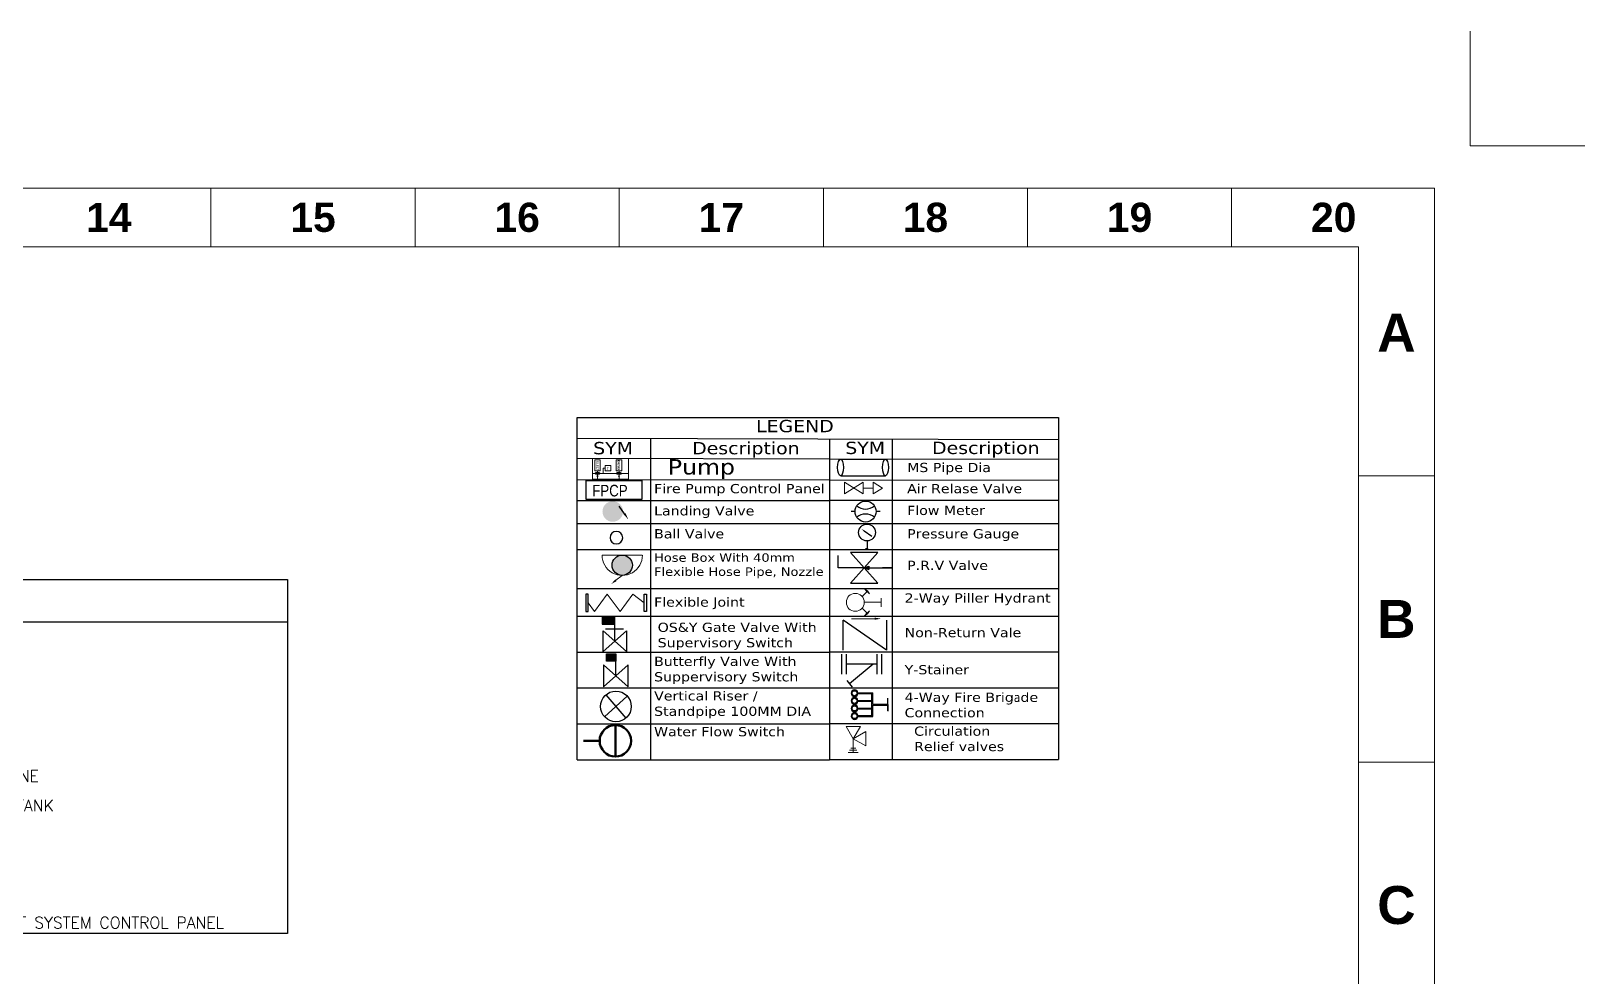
# Model space of a CAD drawing. Header units: inches. Extents: x -98933 to 1585249, y -3352739 to 192771.
# Drawn here: x 54755 to 55931, y 50349 to 51064 of the extents above; entities that cross this region are included whole.
import ezdxf
from ezdxf.enums import TextEntityAlignment as Align

# ---------------------------------------------------------------- set-up
doc = ezdxf.new("R2010")
doc.units = ezdxf.units.IN
doc.header["$MEASUREMENT"] = 0
doc.linetypes.add('CONTINOUS', pattern=[0])
doc.layers.get('0').update_dxf_attribs({"lineweight": 0})
doc.layers.get('Defpoints').update_dxf_attribs({"lineweight": 0})
for name, color, linetype, lineweight in [('52', 7, 'Continuous', 15), ('A-0-TITLE-4G2$0$FIRETX', 4, 'Continuous', 15), ('DIM', 7, 'Continuous', 0), ('DIM 01', 250, 'Continuous', 9), ('FIRE SCH', 8, 'Continuous', 0), ('FPS- Butterfly Valve', 1, 'Continuous', 25), ('FPS- FBC-2', 1, 'Continuous', 25), ('FPS- Flexible Joint', 1, 'Continuous', 25), ('FPS- Hose Box', 1, 'Continuous', 25), ('FPS- Landing Valve', 1, 'Continuous', 25), ('FPS- Non Ruturn Valve', 1, 'Continuous', 25), ('FPS- OSY Valve', 1, 'Continuous', 25), ('FPS- Pillar Hydrant', 1, 'Continuous', 25), ('FPS- Pressure Gauge', 1, 'Continuous', 25), ('FPS- Pressure Relief Valve', 1, 'Continuous', 25), ('FPS- Riser', 1, 'Continuous', 25), ('FPS- Y-Strainer', 1, 'Continuous', 25), ('Inline', 7, 'Continuous', 0), ('Layer1', 134, 'Continuous', 0), ('OHTDELIVERY', 7, 'Continuous', 0), ('Outline', 7, 'Continuous', 0), ('pipe line', 1, 'Continuous', 25), ('Scale', 7, 'Continuous', 0), ('Scale_Text', 7, 'Continuous', 0), ('Titelblk', 7, 'Continuous', 25), ('TITLE', 7, 'Continuous', 20)]:
    doc.layers.add(name, color=color, linetype=linetype, lineweight=lineweight)
doc.layers.add('8', color=7, linetype='Continuous')
doc.layers.add('pump pipe', color=241, linetype='Continuous')
doc.styles.add('A-0-TITLE-4G2$0$ROMANTICBOLD', font='romb____.pfb')
doc.styles.add('new', font='tahoma.ttf', dxfattribs={"width": 1.3})
doc.styles.add('ROMANC', font='romans.shx', dxfattribs={"width": 0.85})
doc.styles.get("Standard").update_dxf_attribs({"font": 'arialbd.ttf', "height": 24})
doc.styles.add('TX 5', font='ARIALN.TTF')

# ---------------------------------------------------------------- blocks, each defined once
blk = doc.blocks.new('RF')
at = {"layer": '52', "color": 7, "linetype": 'Continuous', "lineweight": -2}
for centre in [(-240287.7, 155122.9), (-239673.5, 155122.9), (-240287.7, 155071.4), (-239673.5, 155071.4), (-240287.7, 155027.8), (-239673.5, 155027.8), (-240287.7, 154980.3), (-239673.5, 154980.3), (-240287.7, 154928.7), (-239673.5, 154928.7), (-240287.7, 154877.2), (-239673.5, 154877.2), (-240287.7, 154829.7), (-239673.5, 154829.7), (-240287.7, 154782.2), (-239673.5, 154782.2), (-240287.7, 154734.6), (-239673.5, 154734.6), (-240287.7, 154691), (-239673.5, 154691)]:
    blk.add_circle(centre, 17.7, dxfattribs=at)
at = {"layer": 'pump pipe', "color": 7, "lineweight": -2}
for p, q in [((-240328, 155169.3), (-238876.1, 155169.3)), ((-239739.6, 154663), (-239739.6, 155169.3))]:
    blk.add_line(p, q, dxfattribs=at)
blk.add_lwpolyline([(-240328, 155237.9), (-238876.1, 155237.9), (-238876.1, 154663), (-240328, 154663)], close=True, dxfattribs=at)
at = {"layer": '52', "color": 7, "linetype": 'Continuous', "lineweight": -2, "style": 'ROMANC'}
for s, height, p in [('1', 18.4, (-240287.9, 155124)), ('11', 18.41, (-239673.7, 155124)), ('2', 18.4, (-240287.9, 155072.5)), ('12', 18.41, (-239673.7, 155072.5)), ('3', 18.4, (-240287.9, 155028.9)), ('13', 18.41, (-239673.7, 155028.9)), ('4', 18.4, (-240287.9, 154981.3)), ('14', 18.41, (-239673.7, 154981.3)), ('5', 18.4, (-240287.9, 154929.8)), ('15', 18.41, (-239673.7, 154929.8)), ('6', 18.4, (-240287.9, 154878.3)), ('16', 18.41, (-239673.7, 154878.3)), ('7', 18.4, (-240287.9, 154830.8)), ('17', 18.41, (-239673.7, 154830.8)), ('8', 18.4, (-240287.9, 154783.2)), ('18', 18.41, (-239673.7, 154783.2)), ('9', 18.4, (-240287.9, 154735.7)), ('19', 18.41, (-239673.7, 154735.7)), ('10', 18.41, (-240287.9, 154692.1)), ('20', 18.41, (-239673.7, 154692.1))]:
    blk.add_text(s, height=height, dxfattribs=at).set_placement(p, align=Align.MIDDLE)
for s, height, p in [('ELECTRICAL PUMP (750 GPM) ', 18.569, (-240234.8, 155121.2)), ('AIR VENT VALVE', 18.569, (-239619.3, 155124.6)), ('JOCKEY PUMP (25 GPM) ', 18.569, (-240234.7, 155071.5)), ('FLOW METER ', 18.569, (-239619.3, 155076.4)), ('DIESEL PUMP (750 GPM)', 18.569, (-240234.9, 155023)), ('PRESSURE RELIEF VALVE', 18.569, (-239619.6, 155022.2)), ('ANIT VORTIX PLATE', 18.569, (-240235.3, 154974)), ('DISCHARGE HEDDER LINE ', 18.569, (-239618.5, 154974.9)), ('OS &Y GATE VALVE ', 18.569, (-240235.3, 154926.9)), ('TO THE SYSTEM RISER LINE', 18.569, (-239622.4, 154919)), ('Y-STRAINER ', 18.569, (-240235.4, 154876.1)), ('UNDER GROUND WATER TANK', 18.569, (-239618.9, 154871)), ('FLEXIBLE JOIN ', 18.569, (-240237.4, 154830)), ('ECCENTRIC REDUCER ', 18.569, (-239618.9, 154823.5)), ('PRESSURE GAUGE ', 18.569, (-240233.9, 154782.3)), ('CONCENTRIC INCREASER ', 18.569, (-239618.9, 154775.9)), ('Ball Valve ', 18.569, (-240233.9, 154736.9)), ('CABLE ', 18.57, (-239618.9, 154728.4)), ('CHECK VALVE ', 18.569, (-240236.3, 154695.6)), ('AUTOMATIC FIRE HYDRANT SYSTEM CONTROL PANEL ', 18.569, (-239618.9, 154680.8))]:
    blk.add_text(s, height=height, dxfattribs=at).set_placement(p, align=Align.MIDDLE_LEFT)
at = {"layer": 'A-0-TITLE-4G2$0$FIRETX', "color": 7, "lineweight": -2, "style": 'A-0-TITLE-4G2$0$ROMANTICBOLD'}
blk.add_text('%%UPART NO. DETAILS', height=24.003, dxfattribs=at).set_placement((-239808.8, 155197.1))
blk = doc.blocks.new('PAGE')
at = {"layer": 'Inline', "color": 252, "lineweight": 15}
blk.add_lwpolyline([(178051640.63, 22656441.11), (178051640.63, 22657235.79), (178050505.36, 22657235.79), (178050505.36, 22656441.11)], close=True, dxfattribs=at)
at = {"layer": 'Outline', "color": 252, "lineweight": 15}
for p, q in [((178051662.57, 22657252.66), (178050483.42, 22657252.66)), ((178051662.57, 22656424.24), (178051662.57, 22657252.66))]:
    blk.add_line(p, q, dxfattribs=at)
at = {"layer": 'Scale', "color": 252, "lineweight": 9}
for p, q in [((178051308.99, 22657235.79), (178051308.99, 22657252.66)), ((178051367.98, 22657235.79), (178051367.98, 22657252.66)), ((178051426.98, 22657235.79), (178051426.98, 22657252.66)), ((178051485.98, 22657235.79), (178051485.98, 22657252.66)), ((178051544.98, 22657235.79), (178051544.98, 22657252.66)), ((178051603.97, 22657235.79), (178051603.97, 22657252.66)), ((178051640.63, 22657169.57), (178051662.57, 22657169.57)), ((178051640.63, 22657086.79), (178051662.57, 22657086.79))]:
    blk.add_line(p, q, dxfattribs=at)
at = {"layer": 'Scale_Text', "color": 252, "lineweight": 13, "attachment_point": 5}
for s, insert, char_height, width in [('14', (178051279.49, 22657244.22), 8.435, 2.5102), ('15', (178051338.49, 22657244.22), 8.435, 2.5102), ('16', (178051397.48, 22657244.22), 8.435, 2.5102), ('17', (178051456.48, 22657244.22), 8.435, 2.5102), ('18', (178051515.48, 22657244.22), 8.435, 2.5102), ('19', (178051574.48, 22657244.22), 8.435, 2.5102), ('20', (178051633.47, 22657244.22), 8.435, 2.5102), ('A', (178051651.6, 22657210.97), 10.97, 8.3603), ('B', (178051651.6, 22657128.18), 10.97, 8.3603), ('C', (178051651.6, 22657045.4), 10.97, 8.3603)]:
    blk.add_mtext(s, dxfattribs=dict(at, insert=insert, char_height=char_height, width=width))
blk = doc.blocks.new('Title')
at = {"layer": 'Defpoints', "color": 1, "ltscale": 10}
blk.add_lwpolyline([(-98623, -85271), (-98623, -85371), (-98523, -85371)], dxfattribs=at)
at = {"layer": 'Titelblk', "color": 3, "linetype": 'Continuous', "lineweight": 0, "xscale": 3.014611567961765, "yscale": 3.014611567959946, "zscale": 3.014611567966516}
blk.add_blockref('PAGE', (-536855255.8, -68388224), dxfattribs=at)
blk = doc.blocks.new('FPS- Pressure Relief Valve')
at = {"layer": 'FPS- Pressure Relief Valve', "ltscale": 15}
h = blk.add_hatch(color=256, dxfattribs=at)
h.paths.add_polyline_path([(-4331.85, -12011.46), (-4331.85, -12012.27), (-4334.03, -12011.46)])
h.paths.add_polyline_path([(-4331.85, -12010.65), (-4331.85, -12011.46), (-4334.03, -12011.46)])
for p, q in [((-4345.87, -12011.46), (-4345.87, -12005.91)), ((-4327.84, -12004.47), (-4340.22, -12004.47)), ((-4327.84, -12004.47), (-4340.22, -12018.46)), ((-4340.22, -12004.47), (-4327.84, -12018.46)), ((-4334.03, -12011.46), (-4345.87, -12011.46)), ((-4334.03, -12011.46), (-4331.85, -12010.65)), ((-4334.03, -12011.46), (-4321.57, -12011.46)), ((-4334.03, -12011.46), (-4331.85, -12012.27)), ((-4334.03, -12011.46), (-4331.85, -12012.27)), ((-4331.85, -12010.65), (-4331.85, -12012.27)), ((-4321.57, -12011.46), (-4325.71, -12011.46)), ((-4340.22, -12018.46), (-4327.84, -12018.46))]:
    blk.add_line(p, q, dxfattribs=at)
blk = doc.blocks.new('FPS- Pressure Gauge')
at = {"layer": 'FPS- Pressure Gauge', "color": 7}
blk.add_lwpolyline([(-4336.3, -11954.31), (-4331.7, -11957.45)], dxfattribs=at)
at = {"layer": 'FPS- Pressure Gauge', "color": 1}
for points in [[(-4334.6, -11960.37), (-4334.6, -11965.05)], [(-4334.6, -11965.05), (-4335.45, -11965.05), (-4333.83, -11965.05)]]:
    blk.add_lwpolyline(points, dxfattribs=at)
blk.add_circle((-4334.6, -11955.37), 5.01, dxfattribs=at)
at = {"layer": 'FPS- Pressure Gauge', "color": 7}
blk.add_solid([(-4336.49, -11954.57), (-4337.91, -11953.21), (-4336.12, -11954.04)], dxfattribs=at)
blk = doc.blocks.new('FPS- Non Ruturn Valve')
at = {"layer": 'FPS- Non Ruturn Valve', "color": 1, "ltscale": 2}
for p, q in [((-4341.32, -11946.47), (-4341.32, -11935.64)), ((-4325.74, -11946.47), (-4341.32, -11935.64)), ((-4325.74, -11935.64), (-4325.74, -11946.47))]:
    blk.add_line(p, q, dxfattribs=at)
at = {"layer": 'FPS- Non Ruturn Valve', "color": 7, "lineweight": 5}
blk.add_lwpolyline([(-4330.01, -11935.05), (-4338.35, -11935.05)], dxfattribs=at)
blk.add_solid([(-4330.01, -11934.65), (-4327.64, -11935.05), (-4330.01, -11935.44)], dxfattribs=at)
blk = doc.blocks.new('FPS- Y-Strainer')
at = {"layer": 'FPS- Y-Strainer', "color": 1, "linetype": 'Continuous'}
for p, q in [((-4339.07, -11925.71), (-4328.32, -11916.87)), ((-4327.1, -11918.41), (-4329.53, -11915.33)), ((-4343.02, -11921.2), (-4343.02, -11930.22)), ((-4340.9, -11921.2), (-4340.9, -11930.22)), ((-4326.91, -11921.2), (-4326.91, -11930.22)), ((-4324.8, -11921.2), (-4324.8, -11930.22)), ((-4340.9, -11925.71), (-4326.91, -11925.71))]:
    blk.add_line(p, q, dxfattribs=at)
blk = doc.blocks.new('FLOW MITER')
at = {"color": 1, "lineweight": 30}
for p, q in [((-163218.73, -135017.19), (-163219.31, -135017.19)), ((-163215.04, -135017.19), (-163215.63, -135017.19))]:
    blk.add_line(p, q, dxfattribs=at)
blk.add_circle((-163217.18, -135017.19), 1.55, dxfattribs=at)
for centre, start, end in [((-163217.18, -135014.83), 229.3985, 310.6015), ((-163217.18, -135019.55), 49.3985, 130.6015)]:
    blk.add_arc(centre, 1.99, start, end, dxfattribs=at)
blk = doc.blocks.new('FPS- Pillar Hydrant')
at = {"layer": 'FPS- Pillar Hydrant', "lineweight": 0}
for p, q in [((-4332.11, -11785.13), (-4334.44, -11787.46)), ((-4332.24, -11785.1), (-4333.39, -11783.95)), ((-4333.39, -11783.95), (-4331.04, -11786.3)), ((-4333.39, -11783.95), (-4331.04, -11786.3)), ((-4331.95, -11784.81), (-4333.39, -11783.95)), ((-4331.04, -11786.3), (-4331.95, -11784.81)), ((-4325.55, -11792.25), (-4325.55, -11788.24)), ((-4332.11, -11795.24), (-4334.44, -11792.92)), ((-4333.42, -11790.19), (-4325.55, -11790.19)), ((-4333.39, -11796.43), (-4331.04, -11794.08)), ((-4333.39, -11796.43), (-4331.04, -11794.08)), ((-4332.24, -11795.27), (-4333.39, -11796.43)), ((-4331.95, -11795.56), (-4333.39, -11796.43)), ((-4331.04, -11794.08), (-4331.95, -11795.56)), ((-4325.55, -11790.19), (-4325.55, -11792.25))]:
    blk.add_line(p, q, dxfattribs=at)
blk.add_circle((-4337.58, -11790.19), 4.16, dxfattribs=at)
blk = doc.blocks.new('A$C3D6C2CD6')
at = {"layer": 'pipe line', "color": 1, "lineweight": 0}
for p, q in [((133, 872), (0, 657)), ((266, 657), (133, 872)), ((0, 657), (266, 657)), ((266, 0), (0, 431)), ((266, 431), (0, 0)), ((0, 431), (266, 431)), ((133, 657), (133, 431)), ((0, 0), (266, 0))]:
    blk.add_line(p, q, dxfattribs=at)
blk = doc.blocks.new('FPS- Hose Box')
at = {"layer": 'FPS- Hose Box'}
blk.add_hatch(color=1, dxfattribs=at).paths.add_polyline_path([(-4357.2, -12025, -1), (-4357.1, -12009.5, -1)])
at = {"layer": 'FPS- Hose Box', "color": 1, "lineweight": 0}
blk.add_line((-4349.4, -12001.7), (-4349.4, -12032.6), dxfattribs=at)
blk.add_line((-4349.4, -12001.7), (-4349.4, -12032.6), dxfattribs=at)
at = {"layer": 'FPS- Hose Box', "color": 1, "lineweight": 0, "ltscale": 10}
blk.add_lwpolyline([(-4368.6, -12012.4), (-4364.9, -12017.1)], dxfattribs=at)
at = {"layer": 'FPS- Hose Box', "color": 1}
blk.add_circle((-4357.1, -12017.2), 7.77, dxfattribs=at)
at = {"layer": 'FPS- Hose Box', "color": 1, "lineweight": 0}
blk.add_arc((-4349.4, -12017.2), 15.5, 89.9811, 269.9811, dxfattribs=at)
at = {"layer": 'FPS- Hose Box', "color": 1, "lineweight": 0, "ltscale": 10}
blk.add_solid([(-4368, -12011.9), (-4371.6, -12008.6), (-4369.3, -12012.8)], dxfattribs=at)
blk = doc.blocks.new('FPS- Butterfly Valve')
at = {"layer": 'FPS- Butterfly Valve'}
h = blk.add_hatch(color=5, dxfattribs=at)
h.dxf.hatch_style = 1
h.paths.add_polyline_path([(-4333.69, -11862.12), (-4333.69, -11865.64), (-4338.21, -11865.64), (-4338.21, -11862.12)])
at = {"layer": 'FPS- Butterfly Valve', "color": 4}
for p, q in [((-4338.21, -11865.64), (-4338.21, -11862.12)), ((-4338.21, -11862.12), (-4333.69, -11862.12)), ((-4333.69, -11862.12), (-4333.69, -11865.64)), ((-4333.69, -11865.64), (-4338.21, -11865.64))]:
    blk.add_line(p, q, dxfattribs=at)
at = {"layer": 'FPS- Butterfly Valve', "color": 1, "ltscale": 2}
for p, q in [((-4333.69, -11872.71), (-4333.69, -11862.12)), ((-4339.63, -11867.44), (-4339.63, -11877.97)), ((-4339.63, -11867.44), (-4327.75, -11877.97)), ((-4339.63, -11877.97), (-4327.75, -11867.44)), ((-4327.75, -11877.97), (-4327.75, -11867.44))]:
    blk.add_line(p, q, dxfattribs=at)
blk = doc.blocks.new('FPS- OSY Valve')
at = {"lineweight": -2}
h = blk.add_hatch(color=5, dxfattribs=at)
h.dxf.hatch_style = 1
h.paths.add_polyline_path([(-4338.77, -11843.67), (-4338.77, -11846.83), (-4333.36, -11846.83), (-4333.36, -11843.67)])
blk.add_lwpolyline([(-4333.36, -11843.67), (-4338.77, -11843.67), (-4338.77, -11846.83), (-4333.36, -11846.83)], close=True, dxfattribs=at)
at = {"layer": 'FPS- OSY Valve', "color": 1, "ltscale": 2}
for p, q in [((-4333.36, -11854.08), (-4333.36, -11843.66)), ((-4338.34, -11858.48), (-4338.34, -11849.67)), ((-4328.38, -11849.67), (-4338.34, -11858.48)), ((-4328.38, -11858.48), (-4338.34, -11849.67)), ((-4329.73, -11848.86), (-4337.38, -11848.86)), ((-4328.38, -11849.67), (-4328.38, -11858.48))]:
    blk.add_line(p, q, dxfattribs=at)
blk = doc.blocks.new('FPS- Landing Valve')
at = {"layer": 'FPS- Landing Valve'}
blk.add_hatch(color=256, dxfattribs=at).paths.add_polyline_path([(-4327.92, -11820.59, -1), (-4339.41, -11820.59, -1)])
blk.add_line((-4327.05, -11821.85), (-4330, -11817.59), dxfattribs=at)
blk.add_solid([(-4326.52, -11821.51), (-4324.99, -11825.03), (-4327.58, -11822.19)], dxfattribs=at)
blk = doc.blocks.new('FPS- Flexible Joint')
at = {"layer": 'FPS- Flexible Joint', "color": 1}
for points in [[(-4344.79, -11808.38), (-4344.79, -11801.69), (-4345.57, -11801.69), (-4345.57, -11808.38)], [(-4323.19, -11808.38), (-4323.19, -11801.69), (-4322.41, -11801.69), (-4322.41, -11808.38)]]:
    blk.add_lwpolyline(points, close=True, dxfattribs=at)
at = {"layer": 'FPS- Flexible Joint', "color": 1, "lineweight": 5}
blk.add_lwpolyline([(-4344.79, -11805.04), (-4342.33, -11808.38), (-4337.41, -11801.69), (-4332.48, -11808.38), (-4327.56, -11801.69), (-4323.19, -11805.04)], dxfattribs=at)
blk = doc.blocks.new('FPS- FBC-2')
at = {"lineweight": -2, "true_color": 0xed1f24}
h = blk.add_hatch(color=240, dxfattribs=at)
h.dxf.hatch_style = 1
h.paths.add_polyline_path([(-4334.74, -11771.09), (-4339.69, -11771.09, 16.474806), (-4339.69, -11771.36), (-4335.01, -11771.36), (-4335.01, -11773.64), (-4339.69, -11773.64, 16.474806), (-4339.69, -11773.91), (-4335.01, -11773.91), (-4335.01, -11776.2), (-4339.69, -11776.2, 16.474806), (-4339.69, -11776.47), (-4335.01, -11776.47), (-4335.01, -11778.75), (-4339.69, -11778.75, 16.474806), (-4339.69, -11779.02), (-4334.74, -11779.02), (-4334.74, -11775.19), (-4329.62, -11775.19), (-4329.62, -11775.05), (-4329.62, -11774.92), (-4334.74, -11774.92)])
h.paths.add_polyline_path([(-4339.95, -11771.22, -1), (-4341.65, -11771.22, -1)], flags=16)
h.paths.add_polyline_path([(-4339.95, -11773.78, -1), (-4341.65, -11773.78, -1)], flags=16)
h.paths.add_polyline_path([(-4339.95, -11776.33, -1), (-4341.65, -11776.33, -1)], flags=16)
h.paths.add_polyline_path([(-4339.95, -11778.88, -1), (-4341.65, -11778.88, -1)], flags=16)
at = {"layer": 'FPS- FBC-2', "color": 1}
for p, q in [((-4339.69, -11771.09), (-4334.74, -11771.09)), ((-4339.69, -11771.36), (-4335.01, -11771.36)), ((-4335.01, -11773.64), (-4335.01, -11771.36)), ((-4334.74, -11774.92), (-4334.74, -11771.09)), ((-4339.69, -11773.64), (-4335.01, -11773.64)), ((-4339.69, -11773.91), (-4335.01, -11773.91)), ((-4339.69, -11776.2), (-4335.01, -11776.2)), ((-4339.69, -11776.47), (-4335.01, -11776.47)), ((-4335.01, -11776.2), (-4335.01, -11773.91)), ((-4335.01, -11778.75), (-4335.01, -11776.47)), ((-4334.74, -11774.92), (-4329.62, -11774.92)), ((-4334.74, -11775.19), (-4329.62, -11775.19)), ((-4334.74, -11779.02), (-4334.74, -11775.19)), ((-4329.62, -11777.12), (-4329.62, -11772.86)), ((-4329.62, -11775.05), (-4329.62, -11777.24)), ((-4339.69, -11778.75), (-4335.01, -11778.75)), ((-4339.69, -11779.02), (-4334.74, -11779.02))]:
    blk.add_line(p, q, dxfattribs=at)
for centre in [(-4340.8, -11771.22), (-4340.8, -11773.78), (-4340.8, -11776.33), (-4340.8, -11778.88)]:
    blk.add_circle(centre, 0.849, dxfattribs=at)
for centre in [(-4340.8, -11771.22), (-4340.8, -11773.78), (-4340.8, -11776.33), (-4340.8, -11778.88)]:
    blk.add_arc(centre, 1.12, 6.947, 353.053, dxfattribs=at)
blk = doc.blocks.new('FPS- Riser')
at = {"layer": 'FPS- Riser'}
for p, q in [((-4337.14, -11756.34), (-4330.43, -11764.15)), ((-4330.01, -11756.75), (-4337.56, -11763.74))]:
    blk.add_line(p, q, dxfattribs=at)
blk.add_circle((-4333.78, -11760.24), 5.15, dxfattribs=at)
blk = doc.blocks.new('ball.v')
at = {"color": 7, "linetype": 'ByBlock', "lineweight": 13, "const_width": 1}
for points in [[(387146, 646537), (387146, 646995), (387395, 646995)], [(386990, 646713), (386687, 646713)], [(386990, 646537), (386990, 646888)], [(387302, 646537), (387302, 646888)], [(387302, 646713), (387601, 646713)]]:
    blk.add_lwpolyline(points, dxfattribs=at)
at = {"color": 7, "linetype": 'CONTINOUS'}
blk.add_circle((387146, 646713), 156, dxfattribs=at)
blk = doc.blocks.new('FPS- Fire Pump-2')
at = {"layer": 'OHTDELIVERY'}
for p, q in [((-4383.5, -11919.6), (-4383.5, -11900.4)), ((-4383.5, -11900.4), (-4350.3, -11900.4)), ((-4350.3, -11919.6), (-4350.3, -11900.4)), ((-4350.3, -11914.2), (-4383.5, -11914.2)), ((-4380.5, -11913.4), (-4377.4, -11913.4)), ((-4380.3, -11915), (-4377.6, -11915)), ((-4378.4, -11916.4), (-4379.5, -11916.4)), ((-4379.5, -11916.4), (-4378.4, -11917.1)), ((-4378.4, -11916.4), (-4379.5, -11917.1)), ((-4378.4, -11917.1), (-4379.5, -11917.1)), ((-4379, -11912), (-4379, -11916.4)), ((-4379, -11917.1), (-4379, -11919.6)), ((-4372, -11909.5), (-4373.8, -11909.5)), ((-4373.8, -11909.5), (-4373.8, -11914.2)), ((-4360.6, -11913.4), (-4357.5, -11913.4)), ((-4360.4, -11915), (-4357.7, -11915)), ((-4358.5, -11916.4), (-4359.6, -11916.4)), ((-4359.6, -11916.4), (-4358.5, -11917.1)), ((-4358.5, -11916.4), (-4359.6, -11917.1)), ((-4358.5, -11917.1), (-4359.6, -11917.1)), ((-4359, -11912), (-4359, -11916.4)), ((-4359, -11912), (-4359, -11916.4)), ((-4359, -11917.1), (-4359, -11919.6)), ((-4383.5, -11919.6), (-4350.3, -11919.6))]:
    blk.add_line(p, q, dxfattribs=at)
for points in [[(-4381.6, -11901.8), (-4376.4, -11901.8), (-4376.4, -11912), (-4381.6, -11912)], [(-4361.6, -11901.8), (-4356.4, -11901.8), (-4356.4, -11912), (-4361.6, -11912)], [(-4372, -11906.9), (-4366.7, -11906.9), (-4366.7, -11912), (-4372, -11912)]]:
    blk.add_lwpolyline(points, close=True, dxfattribs=at)
for centre in [(-4379, -11914.2), (-4359, -11914.2)]:
    blk.add_circle(centre, 0.777, dxfattribs=at)
for centre, start, end in [((-4380.4, -11914.2), 97.2169, 277.2169), ((-4377.5, -11914.2), 262.7831, 82.7831), ((-4360.5, -11914.2), 97.2169, 277.2169), ((-4357.6, -11914.2), 262.7831, 82.7831)]:
    blk.add_arc(centre, 0.783, start, end, dxfattribs=at)
at = {"layer": 'OHTDELIVERY', "char_height": 2, "attachment_point": 1}
for s, insert, rotation in [('ELECT', (-4378, -11902.7), 270), ('DIESEL', (-4358.3, -11902), 270), ('J', (-4368.8, -11910.5), 180)]:
    blk.add_mtext_dynamic_manual_height_columns(s, width=1.593, gutter_width=35, heights=[0], dxfattribs=dict(at, insert=insert, rotation=rotation))
blk = doc.blocks.new('sswy')
at = {"color": 1, "lineweight": 50}
for p, q in [((-252678.3, 148551), (-252678.3, 148476.4)), ((-252715.6, 148513.7), (-252753.9, 148513.7))]:
    blk.add_line(p, q, dxfattribs=at)
blk.add_circle((-252678.3, 148513.7), 37.3, dxfattribs=at)
blk = doc.blocks.new('P.R.V')
at = {"layer": 'FIRE SCH', "color": 1}
for p, q in [((145872, 36732), (145942, 36732)), ((145882, 36717), (145932, 36717)), ((145890, 36702), (145924, 36702)), ((145907, 36638), (145907, 36732)), ((145857, 36553), (145956, 36553))]:
    blk.add_line(p, q, dxfattribs=at)
blk.add_lwpolyline([(145821, 36589), (145821, 36688), (145907, 36638)], close=True, dxfattribs=at)
blk.add_lwpolyline([(145956, 36553), (145907, 36638), (145857, 36553)], dxfattribs=at)
blk = doc.blocks.new('sdfsdfsdf')
at = {"layer": '8', "color": 7, "lineweight": -3}
for p, q in [((37671.3, 16485.9), (37671.3, 16744.9)), ((37671.3, 16744.9), (38035.7, 16744.9)), ((38035.7, 16744.9), (38035.7, 16486, 7.4)), ((37671.2, 16729.2), (38035.7, 16728.4, 11)), ((37726.8, 16729.1, 21.2), (37726.8, 16485.9, 0.9)), ((37862.3, 16728.8, 21.2), (37862.3, 16485.9, 0.9)), ((37862.3, 16728.8, 21.2), (37862.3, 16486, 0.9)), ((37909.6, 16728.7, 27.5), (37909.6, 16486, 7.2)), ((37671.3, 16714.1), (37862.3, 16713.7, 5.3)), ((37862.3, 16713.7, 12.6), (38035.7, 16713.3, 17.4)), ((37671.3, 16698.1), (37862.3, 16697.8, 4.7)), ((37862.3, 16697.8, 11.9), (38035.7, 16697.5, 16.2)), ((37671.3, 16682.2), (37854.6, 16682.2)), ((37671.3, 16682.2), (37862.3, 16682.2)), ((37862.3, 16682.3, 6.3), (38035.7, 16682.3, 6.3)), ((37671.2, 16664.7), (37862.3, 16664.7)), ((37862.3, 16664.8, 6.3), (38035.7, 16664.8, 6.3)), ((37671.3, 16645), (37862.3, 16645)), ((37862.3, 16645.1, 6.3), (38035.7, 16645.1, 6.3)), ((37671.3, 16615.5), (37862.3, 16615.5)), ((37862.3, 16615.6, 6.3), (38035.7, 16615.6, 6.3)), ((37671.3, 16594.5), (37862.3, 16594.5)), ((37862.3, 16594.6, 6.3), (38035.7, 16594.6, 6.3)), ((37671.3, 16567.4), (37862.3, 16567.4)), ((37862.3, 16567.5, 6.3), (38035.7, 16567.5, 6.3)), ((37671.3, 16540.2), (37862.3, 16540.2)), ((37862.3, 16540.3, 6.3), (38035.7, 16540.3, 6.3)), ((37671.3, 16513.1), (37862.3, 16513.1)), ((37862.3, 16513.2, 6.3), (38035.7, 16513.2, 6.3)), ((37671.3, 16485.9, -5.4), (37862.3, 16485.9, -5.4)), ((37862.3, 16486, 0.9), (38035.7, 16486, 0.9))]:
    blk.add_line(p, q, dxfattribs=at)
at = {"layer": '8', "color": 1, "lineweight": -3}
for p, q in [((37870.6, 16713.3, 6.3), (37904.6, 16713.3, 6.3)), ((37870.9, 16700.8, 6.3), (37904.7, 16700.8, 6.3))]:
    blk.add_line(p, q, dxfattribs=at)
at = {"layer": '8', "color": 7, "lineweight": -3}
blk.add_lwpolyline([(37678.1, 16697.3), (37720.3, 16697.3), (37720.3, 16682.8), (37678.1, 16682.8)], close=True, dxfattribs=at)
at = {"layer": '8', "color": 1, "lineweight": -3}
for centre in [(37870.6, 16707.1, 6.3), (37904.6, 16707.1, 6.3)]:
    blk.add_ellipse(centre, major_axis=(0, -6.25), ratio=0.357077, dxfattribs=at)
at = {"layer": '8', "color": 7, "xscale": 0.8151068088918692, "yscale": 0.8151068088918692, "zscale": 0.815106808901425}
blk.add_blockref('FPS- Fire Pump-2', (41256, 26414), dxfattribs=at)
at = {"layer": '8', "color": 7, "lineweight": -3}
for name, p, xscale, yscale, zscale, rotation in [('A$C3D6C2CD6', (37873.6, 16695.9, 6.3), 0.03287951512174914, 0.03287951512174914, 0.03287951504132192, 270), ('FPS- Hose Box', (25848.7, 20932), 0.9866434959985781, 0.9866434963041684, 0.9866434967086044, 90), ('FPS- Y-Strainer', (30646.3, -3365.4, 6.3), 1.670637437375262, 1.670637437891855, 1.670637438569336, 180)]:
    blk.add_blockref(name, p, dxfattribs=dict(at, xscale=xscale, yscale=yscale, zscale=zscale, rotation=rotation))
for name, p, xscale, yscale, zscale in [('FPS- Landing Valve', (43567.7, 32683.5), 1.354393628236721, 1.354393628658727, 1.354393629206908), ('FLOW MITER', (877814.6, 711480, 6.3), 5.146057748803287, 5.146057748803287, 5.146057748729181), ('FPS- Pressure Gauge', (43391.8, 31830.7, 6.3), 1.269125168342725, 1.269125168735627, 1.269125169251858), ('FPS- Pressure Relief Valve', (45104.2, 36629.2, 6.3), 1.664914340130053, 1.664914340624819, 1.664914341313374), ('FPS- Flexible Joint', (46253, 39899.3), 1.973286992011708, 1.973286992622889, 1.973286993414756), ('FPS- Pillar Hydrant', (44960.5, 35846, 6.3), 1.631949012269615, 1.631949011876713, 1.631949012564191), ('FPS- OSY Valve', (45421.2, 37697.7), 1.781848971164436, 1.781848971710133, 1.78184897243081), ('FPS- Non Ruturn Valve', (46974.9, 41616.3, 6.3), 2.096654334571213, 2.096654335218773, 2.096654336068246), ('FPS- Butterfly Valve', (44522.6, 35239.3), 1.574194718486979, 1.574194718967192, 1.574194719610928), ('FPS- Riser', (47476.3, 43053.7), 2.255695212210412, 2.255695212908904, 2.255695213819077), ('FPS- FBC-2', (47672.8, 43088.5, 6.3), 2.255695212210412, 2.255695212908904, 2.255695213819077)]:
    blk.add_blockref(name, p, dxfattribs=dict(at, xscale=xscale, yscale=yscale, zscale=zscale))
at = {"layer": '8', "color": 7, "linetype": 'Continuous', "lineweight": 9, "xscale": -0.03064815507968888, "yscale": 0.03064815499237739, "zscale": 0.03064815505051159}
blk.add_blockref('ball.v', (49566.3, -3166.6), dxfattribs=at)
at = {"layer": '8', "color": 7, "lineweight": -2, "xscale": 0.3196153598400997, "yscale": 0.3196153598328237, "zscale": 0.319615359833262}
blk.add_blockref('sswy', (118460.1, -30967.1), dxfattribs=at)
at = {"layer": 'DIM', "linetype": 'ByBlock', "lineweight": 5, "xscale": 0.1097807324549649, "yscale": 0.1097807324258611, "zscale": 0.1097807324518225, "rotation": 180}
blk.add_blockref('P.R.V', (53898, 20523.9, 5516721.5), dxfattribs=at)
at = {"layer": '8', "color": 7, "lineweight": -3, "style": 'TX 5'}
blk.add_text('FPCP', height=8.76, dxfattribs=at).set_placement((37682.7, 16685.2, 52.6))
at = {"layer": '8', "color": 7, "ltscale": 100000, "attachment_point": 1, "style": 'new'}
for s, insert, char_height, width in [('{\\C256;LEGEND}', (37806.7, 16743.1, 3.1), 9.312, 95.842), ('{\\C256;SYM}', (37683.4, 16726.4, 3.1), 9.312, 95.842), ('{\\C256;Description}', (37758.3, 16726.4, 3.1), 9.312, 95.842), ('{\\C256;SYM}', (37874.2, 16726.6, 30.6), 9.312, 32.889), ('{\\C256;Description}', (37939.9, 16726.6, 30.6), 9.312, 95.842), ('{\\C256;Pump}', (37739.9, 16713.4, 21.2), 11.639, 56.547), ('{\\C256;MS Pipe Dia}', (37921, 16710.6, 28.6), 6.984, 132.4), ('{\\C256;Fire Pump Control Panel}', (37729.5, 16694.6, 21.2), 6.984, 132.4), ('{\\C256;Air Relase Valve}', (37921, 16694.6, 9.4), 6.984, 132.4), ('{\\C256;Landing Valve}', (37729.5, 16677.8, 21.2), 6.984, 132.4), ('{\\C256;Flow Meter}', (37921, 16678.1, 9.4), 6.984, 132.4), ('{\\C256;Ball Valve}', (37729.5, 16660.4, 4.2), 6.984, 132.4), ('{\\C256;Pressure Gauge}', (37921, 16660.4, 9.4), 6.984, 132.4), ('{\\C256;Hose Box With 40mm Flexible Hose Pipe, Nozzle}', (37729.5, 16642.1, 4.2), 6.402, 132.053), ('{\\C256;P.R.V Valve}', (37921, 16636.5, 9.4), 6.984, 132.4), ('{\\C256;Flexible Joint}', (37729.5, 16608.7, 4.2), 6.984, 132.4), ('{\\C256;2-Way Piller Hydrant}', (37919.1, 16611.8, 10.5), 6.984, 132.4), ('{\\C256;OS&Y Gate Valve With Supervisory Switch}', (37732.2, 16589.6, 4.2), 6.984, 132.4), ('{\\C256;Non-Return Vale}', (37919.1, 16585.6, 10.5), 6.984, 132.4), ('{\\C256;Butterfly Valve With Suppervisory Switch}', (37729.5, 16563.8, 4.2), 6.984, 132.4), ('{\\C256;Y-Stainer}', (37919.1, 16557.5, 10.5), 6.984, 113.65), ('{\\C256;Vertical Riser / Standpipe 100MM DIA}', (37729.5, 16537.7, 4.2), 6.984, 132.4), ('{\\C256;4-Way Fire Brig\\W1;a\\W1.3;de Connection}', (37919.1, 16536.6, 10.5), 6.984, 132.4), ('{\\C256;Water Flow Switch}', (37729.5, 16510.6, 5.1), 6.984, 132.4), ('\\pi-8,l8,t8;Circulation \\PRelief valves', (37926.3, 16511, 831807.4), 6.984, 132.4)]:
    blk.add_mtext(s, dxfattribs=dict(at, insert=insert, char_height=char_height, width=width))

msp = doc.modelspace()

# ---------------------------------------------------------------- block references
at = {"layer": 'DIM 01', "lineweight": -2, "xscale": 0.4662756656180136, "yscale": 0.4662756655889098, "zscale": 0.4662756656022142}
msp.add_blockref('RF', (166331.42, -21734.42), dxfattribs=at)
at = {"layer": 'Layer1', "color": 2}
msp.add_blockref('sdfsdfsdf', (17497.31, 34026.97), dxfattribs=at)
at = {"layer": 'TITLE', "xscale": 0.8687062987337413, "yscale": 0.8687062987337413, "zscale": 0.8687062915455503}
msp.add_blockref('Title', (141518.83, 125139.9), dxfattribs=at)

doc.saveas('drawing.dxf')
